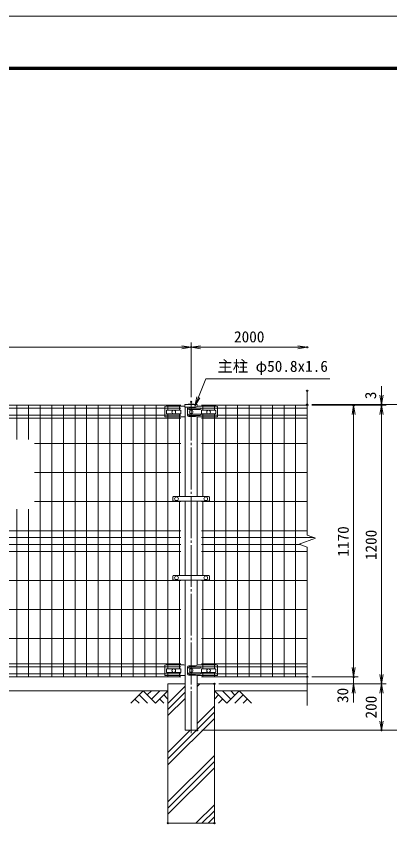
# Model space of a CAD drawing. Units: millimetres, scale not verified. Extents: x -4200 to 4200, y -2970 to 2970.
# Drawn here: x -2138 to -529, y -517 to 2970 of the extents above; entities that cross this region are included whole.
import ezdxf
from ezdxf.enums import TextEntityAlignment as Align

# ---------------------------------------------------------------- set-up
doc = ezdxf.new("R2010")
doc.units = ezdxf.units.MM
doc.header["$LTSCALE"] = 10
doc.header["$PDMODE"] = 32
doc.header["$PDSIZE"] = 5
doc.linetypes.add('LONG_CHAIN', pattern=[21, 18, -1, 1, -1])
for name, color, linetype, lineweight in [('0-1_D-STR4', 7, 'Continuous', 9), ('0-2_D-STR-DIM', 7, 'Continuous', 9), ('0-3_0', 7, 'Continuous', 9), ('0-7_D-STR2', 7, 'Continuous', 9), ('0-8_D-STR1', 1, 'Continuous', 9), ('0-9_D-BMK', 2, 'LONG_CHAIN', 9), ('0-A_D-STR3', 3, 'Continuous', 9), ('0-B_D-BGD', 7, 'Continuous', 9), ('0-C_D-DCR-HCH', 7, 'Continuous', 9), ('0-D_D-STR-TXT', 7, 'Continuous', 9), ('0-E_D-TTL', 7, 'Continuous', 9)]:
    doc.layers.add(name, color=color, linetype=linetype, lineweight=lineweight)
doc.layers.add('0-4_Defpoints', color=7, linetype='Continuous')
doc.styles.add('ＭＳ ゴシック', font='')
doc.styles.get('ＭＳ ゴシック').set_extended_font_data('MS Gothic')

# ---------------------------------------------------------------- blocks, each defined once
blk = doc.blocks.new('_Open')
at = {"layer": '0-3_0'}
blk.add_line((-10, 1.667), (0, 0), dxfattribs=at)
blk.add_lwpolyline([(-10, -1.667), (0, 0), (-10, 0)], dxfattribs=at)

msp = doc.modelspace()

# ---------------------------------------------------------------- linework, layer by layer
at = {"layer": '0-1_D-STR4'}
for p, q in [((-1484.65, 94.21), (-1484.65, -505.79)), ((-1410.05, 94.21), (-1484.65, 94.21)), ((-1284.65, 94.21), (-1359.25, 94.21)), ((-1284.65, 94.21), (-1284.65, -505.79)), ((-1284.65, -505.79), (-1484.65, -505.79))]:
    msp.add_line(p, q, dxfattribs=at)
at = {"layer": '0-2_D-STR-DIM'}
for p, q in [((-3344.65, 1544.21), (-1424.65, 1544.21)), ((-1384.65, 1329.21), (-1384.65, 1564.21)), ((-1384.65, 1329.21), (-1384.65, 1564.21)), ((-1344.65, 1544.21), (-924.65, 1544.21)), ((-564.65, 1337.21), (-564.65, 1377.21)), ((-884.65, 734.86), (-884.65, 1357.21)), ((-864.65, 1297.21), (-424.65, 1297.21)), ((-864.65, 1297.21), (-544.65, 1297.21)), ((-864.65, 1294.21), (-664.65, 1294.21)), ((-864.65, 1294.21), (-544.65, 1294.21)), ((-864.65, 1294.21), (-544.65, 1294.21)), ((-564.65, 1294.21), (-564.65, 1297.21)), ((-684.65, 164.21), (-684.65, 1254.21)), ((-564.65, 134.21), (-564.65, 1254.21)), ((-564.65, 1254.21), (-564.65, 1214.21)), ((-849.42, 722.03), (-884.65, 734.86)), ((-919.89, 696.38), (-849.42, 722.03)), ((-884.65, 683.55), (-919.89, 696.38)), ((-884.65, 1.21), (-884.65, 683.55)), ((-684.65, 164.21), (-684.65, 204.21)), ((-864.65, 124.21), (-664.65, 124.21)), ((-864.65, 124.21), (-664.65, 124.21)), ((-684.65, 94.21), (-684.65, 124.21)), ((-1264.65, 94.21), (-664.65, 94.21)), ((-1264.65, 94.21), (-544.65, 94.21)), ((-1264.65, 94.21), (-544.65, 94.21)), ((-684.65, 54.21), (-684.65, 14.21)), ((-564.65, 54.21), (-564.65, -65.79)), ((-1339.25, -105.79), (-424.65, -105.79)), ((-1339.25, -105.79), (-544.65, -105.79))]:
    msp.add_line(p, q, dxfattribs=at)
at = {"layer": '0-4_Defpoints'}
for p in [(-1384.65, 1544.21), (-884.65, 1544.21), (-884.65, 1357.21), (-1384.65, 1309.21), (-884.65, 1297.21), (-884.65, 1297.21), (-884.65, 1294.21), (-684.65, 1294.21), (-564.65, 1297.21), (-564.65, 1294.21), (-884.65, 124.21), (-684.65, 124.21), (-1284.65, 94.21), (-1359.25, -105.79), (-564.65, -105.79), (-1484.65, -505.79), (-1284.65, -505.79)]:
    msp.add_point(p, dxfattribs=at)
at = {"layer": '0-7_D-STR2'}
for p, q in [((-1429.65, 1294.21), (-3339.65, 1294.21)), ((-2134.65, 1146.21), (-2134.65, 1294.21)), ((-2084.65, 1146.21), (-2084.65, 1294.21)), ((-2034.65, 124.21), (-2034.65, 1294.21)), ((-1984.65, 124.21), (-1984.65, 1294.21)), ((-1934.65, 124.21), (-1934.65, 1294.21)), ((-1884.65, 124.21), (-1884.65, 1294.21)), ((-1834.65, 124.21), (-1834.65, 1294.21)), ((-1784.65, 124.21), (-1784.65, 1294.21)), ((-1734.65, 124.21), (-1734.65, 1294.21)), ((-1684.65, 124.21), (-1684.65, 1294.21)), ((-1634.65, 124.21), (-1634.65, 1294.21)), ((-1584.65, 124.21), (-1584.65, 1294.21)), ((-1534.65, 124.21), (-1534.65, 1294.21)), ((-1484.65, 1272.69), (-1484.65, 1294.21)), ((-1434.65, 1272.69), (-1434.65, 1294.21)), ((-1339.65, 1294.21), (-884.65, 1294.21)), ((-1334.65, 1272.69), (-1334.65, 1294.21)), ((-1284.65, 1272.69), (-1284.65, 1294.21)), ((-1234.65, 124.21), (-1234.65, 1294.21)), ((-1184.65, 124.21), (-1184.65, 1294.21)), ((-1134.65, 124.21), (-1134.65, 1294.21)), ((-1084.65, 124.21), (-1084.65, 1294.21)), ((-1034.65, 124.21), (-1034.65, 1294.21)), ((-984.65, 124.21), (-984.65, 1294.21)), ((-934.65, 124.21), (-934.65, 1294.21)), ((-1429.65, 1281.33), (-3339.65, 1281.33)), ((-1484.65, 158.69), (-1484.65, 1257.69)), ((-1434.65, 901.46), (-1434.65, 1257.69)), ((-1339.65, 1281.33), (-884.65, 1281.33)), ((-1334.65, 901.46), (-1334.65, 1257.69)), ((-1284.65, 158.69), (-1284.65, 1257.69)), ((-1429.65, 1251.08), (-3339.65, 1251.08)), ((-1429.65, 1238.21), (-3339.65, 1238.21)), ((-1339.65, 1251.08), (-884.65, 1251.08)), ((-1339.65, 1238.21), (-884.65, 1238.21)), ((-1429.65, 1129.21), (-2059.65, 1129.21)), ((-1339.65, 1129.21), (-884.65, 1129.21)), ((-1429.65, 1004.21), (-2059.65, 1004.21)), ((-1339.65, 1004.21), (-884.65, 1004.21)), ((-1429.65, 879.21), (-2059.65, 879.21)), ((-1434.65, 561.46), (-1434.65, 881.46)), ((-1339.65, 879.21), (-884.65, 879.21)), ((-1334.65, 561.46), (-1334.65, 881.46)), ((-2134.65, 124.21), (-2134.65, 846.21)), ((-2084.65, 124.21), (-2084.65, 846.21)), ((-1429.65, 754.21), (-3339.65, 754.21)), ((-1339.65, 754.21), (-884.65, 754.21)), ((-1429.65, 724.21), (-3339.65, 724.21)), ((-1339.65, 724.21), (-855.39, 724.21)), ((-1429.65, 694.21), (-3339.65, 694.21)), ((-1429.65, 664.21), (-3339.65, 664.21)), ((-1339.65, 694.21), (-913.92, 694.21)), ((-1339.65, 664.21), (-884.65, 664.21)), ((-1429.65, 539.21), (-3339.65, 539.21)), ((-1434.65, 158.69), (-1434.65, 541.46)), ((-1339.65, 539.21), (-884.65, 539.21)), ((-1334.65, 158.69), (-1334.65, 541.46)), ((-1429.65, 414.21), (-3339.65, 414.21)), ((-1339.65, 414.21), (-884.65, 414.21)), ((-1429.65, 289.21), (-3339.65, 289.21)), ((-1339.65, 289.21), (-884.65, 289.21)), ((-1429.65, 180.21), (-3339.65, 180.21)), ((-1339.65, 180.21), (-884.65, 180.21)), ((-1429.65, 167.33), (-3339.65, 167.33)), ((-1484.65, 124.21), (-1484.65, 143.69)), ((-1434.65, 124.21), (-1434.65, 143.69)), ((-1339.65, 167.33), (-884.65, 167.33)), ((-1334.65, 124.21), (-1334.65, 143.69)), ((-1284.65, 124.21), (-1284.65, 143.69)), ((-1429.65, 137.08), (-3339.65, 137.08)), ((-1429.65, 124.21), (-3339.65, 124.21)), ((-1339.65, 137.08), (-884.65, 137.08)), ((-1339.65, 124.21), (-884.65, 124.21))]:
    msp.add_line(p, q, dxfattribs=at)
at = {"layer": '0-8_D-STR1'}
for p, q in [((-1358.05, 1297.21), (-1411.25, 1297.21)), ((-1411.25, 1297.21), (-1411.25, 1286.21)), ((-1358.05, 1288.71), (-1358.05, 1297.21)), ((-1365.3, 1286.21), (-1411.25, 1286.21)), ((-1410.05, 1286.21), (-1410.05, 901.46)), ((-1359.25, 901.46), (-1359.25, 1244.39)), ((-1410.05, 881.46), (-1410.05, 561.46)), ((-1359.25, 561.46), (-1359.25, 881.46)), ((-1410.05, 541.46), (-1410.05, -105.79)), ((-1359.25, 174.3), (-1359.25, 541.46))]:
    msp.add_line(p, q, dxfattribs=at)
msp.add_lwpolyline([(-1410.05, -105.79), (-1359.25, -105.79), (-1359.25, 130.39)], dxfattribs=at)
msp.add_arc((-1384.65, 1180.78), 119.43, 77.13052, 102.86948, dxfattribs=at)
at = {"layer": '0-9_D-BMK'}
msp.add_line((-1384.65, -117.79), (-1384.65, 1309.21), dxfattribs=at)
at = {"layer": '0-A_D-STR3'}
for p, q in [((-1492.65, 1290.21), (-1497.65, 1289.21)), ((-1497.65, 1289.21), (-1497.65, 1245.39)), ((-1492.65, 1290.21), (-1415.57, 1290.21)), ((-1490.65, 1270.69), (-1490.65, 1259.69)), ((-1488.65, 1272.69), (-1462.44, 1272.69)), ((-1488.65, 1257.69), (-1462.44, 1257.69)), ((-1456.87, 1272.69), (-1430.65, 1272.69)), ((-1456.87, 1257.69), (-1430.65, 1257.69)), ((-1428.65, 1270.69), (-1428.65, 1259.69)), ((-1415.57, 1290.21), (-1411.25, 1288.71)), ((-1400.14, 1281.21), (-1400.14, 1251.21)), ((-1365.3, 1286.21), (-1395.14, 1286.21)), ((-1345.65, 1282.21), (-1393.06, 1282.21)), ((-1345.65, 1276.21), (-1393.06, 1276.21)), ((-1345.65, 1256.21), (-1393.06, 1256.21)), ((-1353.74, 1290.21), (-1365.3, 1286.21)), ((-1276.65, 1290.21), (-1353.74, 1290.21)), ((-1340.65, 1270.69), (-1340.65, 1259.69)), ((-1338.65, 1272.69), (-1312.44, 1272.69)), ((-1338.65, 1257.69), (-1312.44, 1257.69)), ((-1306.87, 1272.69), (-1280.65, 1272.69)), ((-1306.87, 1257.69), (-1280.65, 1257.69)), ((-1278.65, 1270.69), (-1278.65, 1259.69)), ((-1276.65, 1290.21), (-1271.65, 1289.21)), ((-1271.65, 1289.21), (-1271.65, 1245.39)), ((-1410.05, 1244.39), (-1496.65, 1244.39)), ((-1365.3, 1246.21), (-1395.14, 1246.21)), ((-1345.65, 1250.21), (-1393.06, 1250.21)), ((-1360.05, 1244.39), (-1365.3, 1246.21)), ((-1360.05, 1244.39), (-1272.65, 1244.39)), ((-1463.15, 898.46), (-1463.15, 884.46)), ((-1460.15, 901.46), (-1309.15, 901.46)), ((-1460.15, 881.46), (-1309.15, 881.46)), ((-1306.15, 898.46), (-1306.15, 884.46)), ((-1463.15, 558.46), (-1463.15, 544.46)), ((-1460.15, 561.46), (-1309.15, 561.46)), ((-1306.15, 558.46), (-1306.15, 544.46)), ((-1460.15, 541.46), (-1309.15, 541.46)), ((-1492.65, 176.21), (-1497.65, 175.21)), ((-1497.65, 175.21), (-1497.65, 131.39)), ((-1492.65, 176.21), (-1415.57, 176.21)), ((-1415.57, 176.21), (-1410.05, 174.3)), ((-1353.74, 176.21), (-1365.3, 172.21)), ((-1276.65, 176.21), (-1353.74, 176.21)), ((-1276.65, 176.21), (-1271.65, 175.21)), ((-1271.65, 175.21), (-1271.65, 131.39)), ((-1490.65, 156.69), (-1490.65, 145.69)), ((-1488.65, 158.69), (-1462.44, 158.69)), ((-1488.65, 143.69), (-1462.44, 143.69)), ((-1456.87, 158.69), (-1430.65, 158.69)), ((-1456.87, 143.69), (-1430.65, 143.69)), ((-1428.65, 156.69), (-1428.65, 145.69)), ((-1400.14, 167.21), (-1400.14, 137.21)), ((-1365.3, 172.21), (-1395.14, 172.21)), ((-1345.65, 168.21), (-1393.06, 168.21)), ((-1345.65, 162.21), (-1393.06, 162.21)), ((-1345.65, 142.21), (-1393.06, 142.21)), ((-1340.65, 156.69), (-1340.65, 145.69)), ((-1338.65, 158.69), (-1312.44, 158.69)), ((-1338.65, 143.69), (-1312.44, 143.69)), ((-1306.87, 158.69), (-1280.65, 158.69)), ((-1306.87, 143.69), (-1280.65, 143.69)), ((-1278.65, 156.69), (-1278.65, 145.69)), ((-1410.05, 130.39), (-1496.65, 130.39)), ((-1365.3, 132.21), (-1395.14, 132.21)), ((-1345.65, 136.21), (-1393.06, 136.21)), ((-1360.05, 130.39), (-1365.3, 132.21)), ((-1360.05, 130.39), (-1272.65, 130.39))]:
    msp.add_line(p, q, dxfattribs=at)
for centre in [(-1459.65, 1265.19), (-1384.65, 1266.21), (-1309.65, 1265.19), (-1447.65, 891.46), (-1321.65, 891.46), (-1447.65, 551.46), (-1321.65, 551.46), (-1459.65, 151.19), (-1384.65, 152.21), (-1309.65, 151.19)]:
    msp.add_circle(centre, 8, dxfattribs=at)
for centre, radius, start, end in [((-1488.65, 1270.69), 2, 90, 180), ((-1488.65, 1259.69), 2, 180, 270), ((-1430.65, 1270.69), 2, 0, 90), ((-1430.65, 1259.69), 2, 270, 0), ((-1395.14, 1281.21), 5, 90, 180), ((-1393.06, 1279.21), 3, 90, 270), ((-1393.06, 1253.21), 3, 90, 270), ((-1345.65, 1279.21), 3, 270, 90), ((-1345.65, 1253.21), 3, 270, 90), ((-1338.65, 1270.69), 2, 90, 180), ((-1338.65, 1259.69), 2, 180, 270), ((-1280.65, 1270.69), 2, 0, 90), ((-1280.65, 1259.69), 2, 270, 0), ((-1496.65, 1245.39), 1, 180, 270), ((-1395.14, 1251.21), 5, 180, 270), ((-1272.65, 1245.39), 1, 270, 0), ((-1460.15, 898.46), 3, 90, 180), ((-1460.15, 884.46), 3, 180, 270), ((-1309.15, 898.46), 3, 0, 90), ((-1309.15, 884.46), 3, 270, 0), ((-1460.15, 558.46), 3, 90, 180), ((-1309.15, 558.46), 3, 0, 90), ((-1460.15, 544.46), 3, 180, 270), ((-1309.15, 544.46), 3, 270, 0), ((-1488.65, 156.69), 2, 90, 180), ((-1488.65, 145.69), 2, 180, 270), ((-1430.65, 156.69), 2, 0, 90), ((-1430.65, 145.69), 2, 270, 0), ((-1395.14, 167.21), 5, 90, 180), ((-1393.06, 165.21), 3, 90, 270), ((-1393.06, 139.21), 3, 90, 270), ((-1345.65, 165.21), 3, 270, 90), ((-1345.65, 139.21), 3, 270, 90), ((-1338.65, 156.69), 2, 90, 180), ((-1338.65, 145.69), 2, 180, 270), ((-1280.65, 156.69), 2, 0, 90), ((-1280.65, 145.69), 2, 270, 0), ((-1496.65, 131.39), 1, 180, 270), ((-1395.14, 137.21), 5, 180, 270), ((-1272.65, 131.39), 1, 270, 0)]:
    msp.add_arc(centre, radius, start, end, dxfattribs=at)
at = {"layer": '0-B_D-BGD'}
for p, q in [((-3284.65, 64.21), (-1484.65, 64.21)), ((-1284.65, 64.21), (-884.65, 64.21))]:
    msp.add_line(p, q, dxfattribs=at)
at = {"layer": '0-C_D-DCR-HCH'}
for p, q in [((-1484.65, 10.42), (-1410.05, 85.02)), ((-1359.25, 82.78), (-1347.83, 94.21)), ((-1591.08, 64.21), (-1644.29, 10.99)), ((-1608.82, 46.47), (-1573.18, 10.99)), ((-1591.08, 64.21), (-1537.87, 10.99)), ((-1573.34, 46.47), (-1555.6, 64.21)), ((-1555.6, 28.73), (-1520.13, 64.21)), ((-1537.87, 10.99), (-1484.65, 64.21)), ((-1502.39, 46.47), (-1484.65, 28.81)), ((-1484.65, -16.1), (-1410.05, 58.5)), ((-1231.44, 10.99), (-1284.65, 64.21)), ((-1266.92, 46.47), (-1284.65, 28.81)), ((-1213.7, 28.73), (-1249.18, 64.21)), ((-1178.23, 64.21), (-1231.44, 10.99)), ((-1195.87, 46.38), (-1213.7, 64.21)), ((-1160.49, 46.47), (-1196.13, 10.99)), ((-1178.23, 64.21), (-1125.02, 10.99)), ((-1626.55, 28.73), (-1608.73, 10.99)), ((-1520.13, 28.73), (-1502.31, 10.99)), ((-1484.65, -42.62), (-1410.05, 31.98)), ((-1249.18, 28.73), (-1267, 10.99)), ((-1142.76, 28.73), (-1160.57, 10.99)), ((-1359.25, -76.31), (-1284.65, -1.71)), ((-1359.25, -102.83), (-1284.65, -28.23)), ((-1484.65, -254.75), (-1284.65, -54.75)), ((-1484.65, -228.23), (-1362.22, -105.79)), ((-1484.65, -201.71), (-1388.73, -105.79)), ((-1484.65, -413.85), (-1284.65, -213.85)), ((-1484.65, -440.36), (-1284.65, -240.36)), ((-1484.65, -466.88), (-1284.65, -266.88)), ((-1364.47, -505.79), (-1284.65, -425.98)), ((-1337.95, -505.79), (-1284.65, -452.5)), ((-1311.44, -505.79), (-1284.65, -479.01))]:
    msp.add_line(p, q, dxfattribs=at)
msp.add_lwpolyline([(-1284.65, 94.21), (-1359.25, 94.21), (-1359.25, -105.79), (-1410.05, -105.79), (-1410.05, 94.21), (-1484.65, 94.21), (-1484.65, -505.79), (-1284.65, -505.79)], close=True, dxfattribs=at)
at = {"layer": '0-D_D-STR-TXT'}
msp.add_lwpolyline([(-787.14, 1407.93), (-1321.82, 1407.93), (-1367.31, 1292.99)], dxfattribs=at)
at = {"layer": '0-E_D-TTL', "color": 2}
msp.add_lwpolyline([(-4199.68, 2970.23), (4200.32, 2970.23), (4200.32, -2969.77), (-4199.68, -2969.77)], close=True, dxfattribs=at)
at = {"layer": '0-E_D-TTL'}
for points in [[(-3929.68, 2750.23), (3930.32, 2750.23), (3930.32, -2749.77), (-3929.68, -2749.77)], [(-3927.18, 2747.73), (3927.82, 2747.73), (3927.82, -2747.27), (-3927.18, -2747.27)], [(-3924.68, 2745.23), (3925.32, 2745.23), (3925.32, -2744.77), (-3924.68, -2744.77)], [(-3922.18, 2742.73), (3922.82, 2742.73), (3922.82, -2742.27), (-3922.18, -2742.27)], [(-3919.68, 2740.23), (3920.32, 2740.23), (3920.32, -2739.77), (-3919.68, -2739.77)]]:
    msp.add_lwpolyline(points, close=True, dxfattribs=at)

# ---------------------------------------------------------------- block references
at = {"layer": '0-2_D-STR-DIM', "xscale": 4, "yscale": 4}
for p in [(-1384.65, 1544.21), (-884.65, 1544.21)]:
    msp.add_blockref('_Open', p, dxfattribs=at)
for p, rotation in [((-1384.65, 1544.21), 180), ((-564.65, 1297.21), 270), ((-684.65, 1294.21), 90), ((-564.65, 1294.21), 90), ((-564.65, 1294.21), 90), ((-684.65, 124.21), 270), ((-684.65, 124.21), 270), ((-564.65, 94.21), 270), ((-684.65, 94.21), 90), ((-564.65, 94.21), 90), ((-564.65, -105.79), 270)]:
    msp.add_blockref('_Open', p, dxfattribs=dict(at, rotation=rotation))
at = {"layer": '0-D_D-STR-TXT', "xscale": 4, "yscale": 4, "rotation": 248.409}
msp.add_blockref('_Open', (-1368.04, 1291.13), dxfattribs=at)

# ---------------------------------------------------------------- texts
at = {"layer": '0-2_D-STR-DIM', "style": 'ＭＳ ゴシック'}
msp.add_text('2000', height=48.09, dxfattribs=at).set_placement((-1199.9, 1550.95), align=Align.BOTTOM_LEFT)
for s, p in [('3', (-573.32, 1320.51)), ('1170', (-691.4, 642.31)), ('1200', (-571.4, 627.31)), ('30', (-693.56, 11.74)), ('200', (-571.4, -54.79))]:
    msp.add_text(s, height=48.09, rotation=90, dxfattribs=at).set_placement(p, align=Align.BOTTOM_LEFT)
at = {"layer": '0-D_D-STR-TXT', "style": 'ＭＳ ゴシック'}
msp.add_text('主柱 φ50.8x1.6', height=48.09, dxfattribs=at).set_placement((-1270.89, 1423.95), align=Align.BOTTOM_LEFT)

doc.saveas('drawing.dxf')
